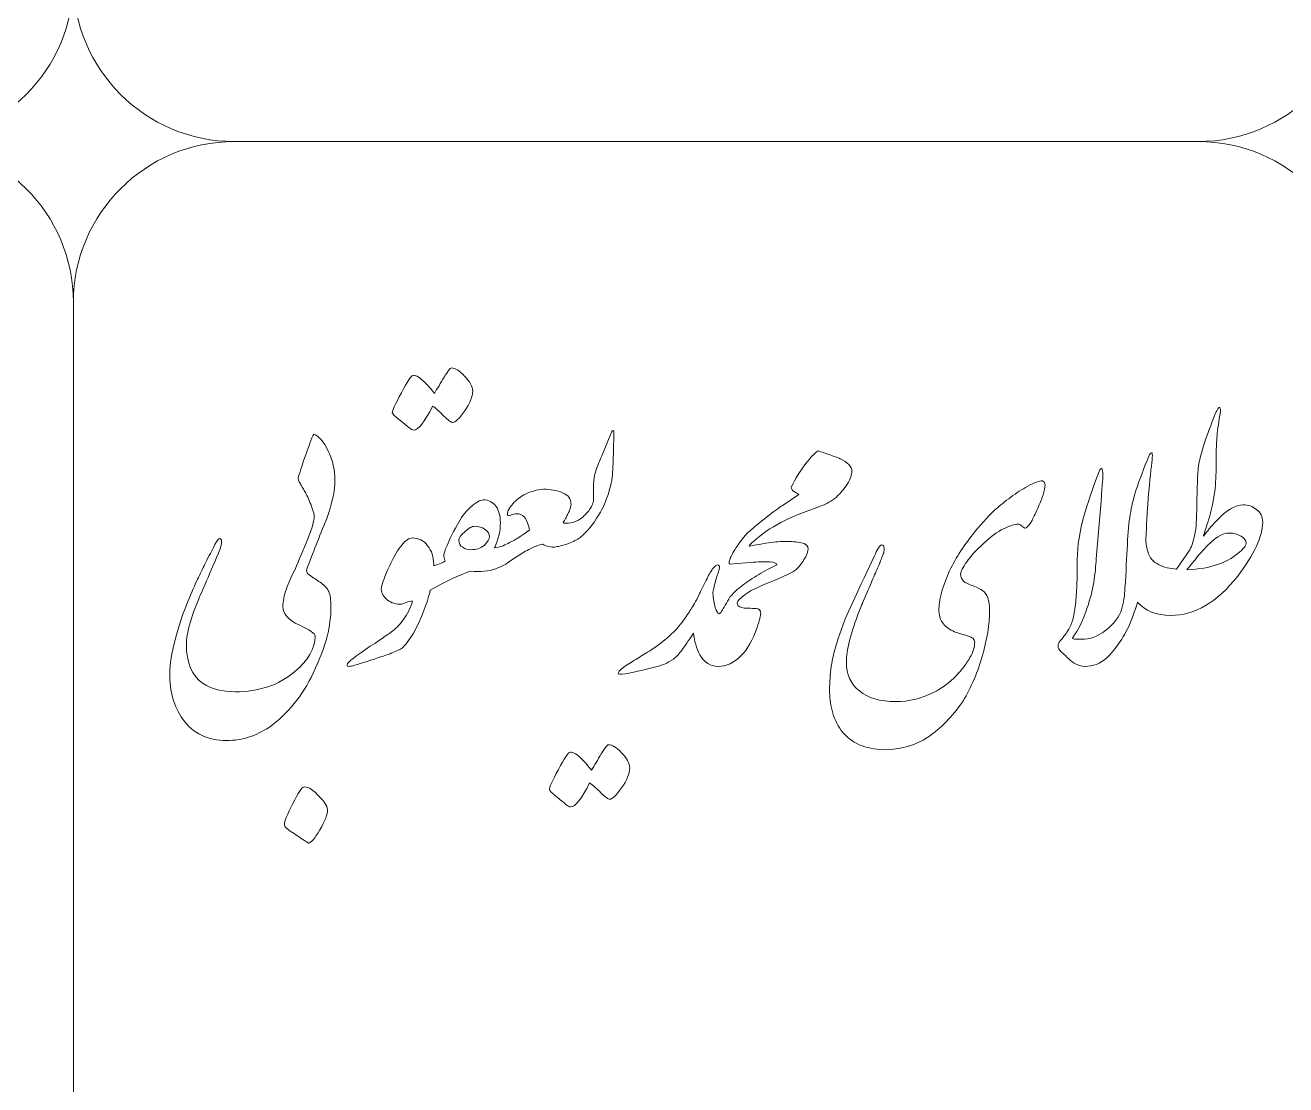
# Model space of a CAD drawing. Header units: millimetres. Extents: x 62 to 462, y 96 to 456.
# Drawn here: x 281.56 to 301.17, y 261.63 to 278.11 of the extents above; entities that cross this region are included whole.
import ezdxf

# ---------------------------------------------------------------- set-up
doc = ezdxf.new("R2010")
doc.units = ezdxf.units.MM
doc.header["$MEASUREMENT"] = 0
doc.layers.add('Layer 1', color=7, linetype='Continuous')

msp = doc.modelspace()

# ---------------------------------------------------------------- linework, layer by layer
at = {"layer": 'Layer 1', "color": 250, "lineweight": 18}
for points, knots in [([(264.8067, 296.3033), (264.8067, 296.3033), (279.8067, 296.3033), (279.8067, 296.3033), (281.1837, 296.3033), (282.3067, 295.1803), (282.3067, 293.8033), (282.3067, 293.8033), (282.3067, 278.8033), (282.3067, 278.8033), (282.3067, 277.4264), (281.1837, 276.3033), (279.8067, 276.3033), (279.8067, 276.3033), (264.8067, 276.3033), (264.8067, 276.3033), (263.4298, 276.3033), (262.3067, 277.4264), (262.3067, 278.8033), (262.3067, 278.8033), (262.3067, 293.8033), (262.3067, 293.8033), (262.3067, 295.1803), (263.4298, 296.3033), (264.8067, 296.3033)], [0, 0, 0, 0, 0.125, 0.125, 0.125, 0.25, 0.25, 0.25, 0.375, 0.375, 0.375, 0.5, 0.5, 0.5, 0.625, 0.625, 0.625, 0.75, 0.75, 0.75, 0.875, 0.875, 0.875, 1, 1, 1, 1]), ([(284.8067, 296.3033), (284.8067, 296.3033), (299.8067, 296.3033), (299.8067, 296.3033), (301.1837, 296.3033), (302.3067, 295.1803), (302.3067, 293.8033), (302.3067, 293.8033), (302.3067, 278.8033), (302.3067, 278.8033), (302.3067, 277.4264), (301.1837, 276.3033), (299.8067, 276.3033), (299.8067, 276.3033), (284.8067, 276.3033), (284.8067, 276.3033), (283.4298, 276.3033), (282.3067, 277.4264), (282.3067, 278.8033), (282.3067, 278.8033), (282.3067, 293.8033), (282.3067, 293.8033), (282.3067, 295.1803), (283.4298, 296.3033), (284.8067, 296.3033)], [0, 0, 0, 0, 0.125, 0.125, 0.125, 0.25, 0.25, 0.25, 0.375, 0.375, 0.375, 0.5, 0.5, 0.5, 0.625, 0.625, 0.625, 0.75, 0.75, 0.75, 0.875, 0.875, 0.875, 1, 1, 1, 1]), ([(264.8067, 276.3033), (264.8067, 276.3033), (279.8067, 276.3033), (279.8067, 276.3033), (281.1837, 276.3033), (282.3067, 275.1803), (282.3067, 273.8033), (282.3067, 273.8033), (282.3067, 258.8033), (282.3067, 258.8033), (282.3067, 257.4264), (281.1837, 256.3033), (279.8067, 256.3033), (279.8067, 256.3033), (264.8067, 256.3033), (264.8067, 256.3033), (263.4298, 256.3033), (262.3067, 257.4264), (262.3067, 258.8033), (262.3067, 258.8033), (262.3067, 273.8033), (262.3067, 273.8033), (262.3067, 275.1803), (263.4298, 276.3033), (264.8067, 276.3033)], [0, 0, 0, 0, 0.125, 0.125, 0.125, 0.25, 0.25, 0.25, 0.375, 0.375, 0.375, 0.5, 0.5, 0.5, 0.625, 0.625, 0.625, 0.75, 0.75, 0.75, 0.875, 0.875, 0.875, 1, 1, 1, 1]), ([(284.8067, 276.3033), (284.8067, 276.3033), (299.8067, 276.3033), (299.8067, 276.3033), (301.1837, 276.3033), (302.3067, 275.1803), (302.3067, 273.8033), (302.3067, 273.8033), (302.3067, 258.8033), (302.3067, 258.8033), (302.3067, 257.4264), (301.1837, 256.3033), (299.8067, 256.3033), (299.8067, 256.3033), (284.8067, 256.3033), (284.8067, 256.3033), (283.4298, 256.3033), (282.3067, 257.4264), (282.3067, 258.8033), (282.3067, 258.8033), (282.3067, 273.8033), (282.3067, 273.8033), (282.3067, 275.1803), (283.4298, 276.3033), (284.8067, 276.3033)], [0, 0, 0, 0, 0.125, 0.125, 0.125, 0.25, 0.25, 0.25, 0.375, 0.375, 0.375, 0.5, 0.5, 0.5, 0.625, 0.625, 0.625, 0.75, 0.75, 0.75, 0.875, 0.875, 0.875, 1, 1, 1, 1]), ([(287.2684, 272.0841), (287.2684, 272.1147), (287.3154, 272.217), (287.4095, 272.3945), (287.5036, 272.5709), (287.5612, 272.6591), (287.5812, 272.6591), (287.62, 272.6756), (287.6776, 272.6474), (287.7517, 272.5756), (287.827, 272.5027), (287.8834, 272.4392), (287.9222, 272.3839), (287.9681, 272.4592), (288.0198, 272.545), (288.0763, 272.6391), (288.1327, 272.7332), (288.1692, 272.7802), (288.188, 272.7802), (288.2456, 272.7802), (288.3138, 272.7379), (288.3926, 272.6544), (288.4726, 272.5709), (288.5137, 272.4921), (288.5184, 272.418), (288.5184, 272.331), (288.4761, 272.2275), (288.3914, 272.1088), (288.3079, 271.9912), (288.2479, 271.9324), (288.208, 271.9324), (288.1833, 271.9324), (288.1374, 271.9665), (288.0704, 272.0323), (288.0045, 272.0994), (287.9457, 272.1511), (287.8952, 272.1876), (287.7705, 271.9371), (287.6717, 271.8124), (287.5988, 271.8124), (287.58, 271.8124), (287.5542, 271.8266), (287.5189, 271.8571), (287.4871, 271.8842), (287.4377, 271.9253), (287.3695, 271.9806), (287.3013, 272.0359), (287.2684, 272.07), (287.2684, 272.0841)], [0, 0, 0, 0, 0.0625, 0.0625, 0.0625, 0.125, 0.125, 0.125, 0.1875, 0.1875, 0.1875, 0.25, 0.25, 0.25, 0.3125, 0.3125, 0.3125, 0.375, 0.375, 0.375, 0.4375, 0.4375, 0.4375, 0.5, 0.5, 0.5, 0.5625, 0.5625, 0.5625, 0.625, 0.625, 0.625, 0.6875, 0.6875, 0.6875, 0.75, 0.75, 0.75, 0.8125, 0.8125, 0.8125, 0.875, 0.875, 0.875, 0.9375, 0.9375, 0.9375, 1, 1, 1, 1]), ([(298.9892, 270.0833), (298.9943, 270.0275), (299.0045, 269.9738), (299.0195, 269.9216), (299.0501, 269.8275), (299.1065, 269.7593), (299.1889, 269.7193), (299.2712, 269.6793), (299.3641, 269.6558), (299.4676, 269.6487), (299.4676, 269.6487), (299.6745, 269.9521), (299.6745, 269.9521), (299.7086, 270.0098), (299.7392, 270.1074), (299.7639, 270.2449), (299.7756, 270.3202), (299.7827, 270.4872), (299.7851, 270.7424), (299.7874, 270.9987), (299.798, 271.1892), (299.8192, 271.3127), (299.8427, 271.4279), (299.8874, 271.5761), (299.9532, 271.7584), (300.0202, 271.9418), (300.0614, 272.0476), (300.0755, 272.0759), (300.0908, 272.1041), (300.1026, 272.1276), (300.112, 272.1464), (300.1237, 272.1652), (300.1343, 272.1687), (300.1425, 272.1582), (300.1519, 272.1476), (300.1543, 272.1299), (300.1496, 272.1041), (300.1249, 271.95), (300.1073, 271.8254), (300.0979, 271.7278), (300.0896, 271.6302), (300.0849, 271.5373), (300.0861, 271.4491), (300.0873, 271.3609), (300.0861, 271.2468), (300.0814, 271.1069), (300.0767, 270.967), (300.0626, 270.8376), (300.0391, 270.72), (300.0167, 270.6012), (299.9885, 270.4872), (299.9532, 270.3755), (299.9191, 270.2649), (299.8956, 270.1944), (299.885, 270.1638), (299.9403, 270.2332), (300.0073, 270.312), (300.0884, 270.4025), (300.2413, 270.5683), (300.3812, 270.6506), (300.5047, 270.6506), (300.58, 270.6506), (300.6494, 270.6259), (300.7117, 270.5777), (300.7752, 270.5319), (300.8081, 270.4672), (300.8081, 270.3813), (300.8081, 270.1603), (300.6776, 269.8816), (300.4189, 269.5429), (300.1014, 269.1337), (299.7545, 268.9291), (299.3782, 268.9291), (299.1515, 268.9291), (298.9798, 268.9978), (298.8622, 269.1361), (298.8537, 269.1085), (298.8454, 269.0834), (298.8372, 269.0608), (298.8172, 268.9926), (298.7878, 268.9115), (298.749, 268.8186), (298.7114, 268.7257), (298.6585, 268.6269), (298.5915, 268.5234), (298.5233, 268.4199), (298.4551, 268.3364), (298.3857, 268.2718), (298.2787, 268.1789), (298.1646, 268.1342), (298.0447, 268.1365), (297.9835, 268.1389), (297.9271, 268.1553), (297.8765, 268.1859), (297.8283, 268.2177), (297.7836, 268.2576), (297.7425, 268.3035), (297.7048, 268.3329), (297.6825, 268.3529), (297.6731, 268.3611), (297.6413, 268.3917), (297.6249, 268.4223), (297.6249, 268.454), (297.6249, 268.4775), (297.6366, 268.5046), (297.659, 268.534), (297.6825, 268.5634), (297.7083, 268.5975), (297.7389, 268.6339), (297.7519, 268.6516), (297.7707, 268.6798), (297.793, 268.7163), (297.8165, 268.7527), (297.8365, 268.8021), (297.8542, 268.8632), (297.8706, 268.9232), (297.8859, 269.0032), (297.8965, 269.102), (297.9059, 269.2007), (297.9118, 269.2866), (297.9141, 269.3571), (297.9141, 269.3571), (297.9212, 269.5712), (297.9212, 269.5712), (297.9235, 269.6441), (297.9235, 269.7217), (297.9212, 269.8016), (297.9259, 270.0133), (297.9623, 270.2426), (298.0317, 270.4907), (298.0799, 270.6589), (298.1564, 270.8847), (298.2622, 271.1692), (298.2693, 271.1881), (298.2763, 271.1998), (298.2834, 271.2069), (298.2893, 271.2139), (298.2951, 271.2174), (298.2998, 271.2174), (298.3163, 271.2151), (298.3234, 271.1716), (298.321, 271.0869), (298.3187, 271.0458), (298.314, 270.9787), (298.3069, 270.887), (298.2998, 270.7929), (298.2951, 270.733), (298.2928, 270.7083), (298.2928, 270.7083), (298.2175, 269.8122), (298.2175, 269.8122), (298.2128, 269.704), (298.1999, 269.5817), (298.1799, 269.443), (298.1564, 269.3101), (298.1235, 269.1807), (298.0799, 269.0537), (298.02, 268.868), (297.9424, 268.708), (297.8483, 268.5751), (297.853, 268.5657), (297.8718, 268.561), (297.9036, 268.561), (297.9036, 268.561), (297.9906, 268.5575), (297.9906, 268.5575), (298.1164, 268.5528), (298.2422, 268.601), (298.3692, 268.701), (298.495, 268.8009), (298.5762, 268.9068), (298.6103, 269.0173), (298.6444, 269.129), (298.6632, 269.2407), (298.6656, 269.3536), (298.6808, 269.6135), (298.6938, 269.8393), (298.7032, 270.0309), (298.7126, 270.2226), (298.7267, 270.3778), (298.7467, 270.4978), (298.7655, 270.6166), (298.7973, 270.7471), (298.8408, 270.887), (298.8843, 271.0269), (298.9537, 271.208), (299.0477, 271.4315), (299.0618, 271.4538), (299.0736, 271.4632), (299.0854, 271.4585), (299.0971, 271.4538), (299.0924, 271.3644), (299.0701, 271.1881), (299.0477, 271.0128), (299.0254, 270.753), (299.003, 270.4084), (299.0007, 270.3188), (298.9961, 270.2108), (298.9892, 270.0833)], [0, 0, 0, 0, 0.0151515, 0.0151515, 0.0151515, 0.030303, 0.030303, 0.030303, 0.0454545, 0.0454545, 0.0454545, 0.0606061, 0.0606061, 0.0606061, 0.0757576, 0.0757576, 0.0757576, 0.0909091, 0.0909091, 0.0909091, 0.1060606, 0.1060606, 0.1060606, 0.1212121, 0.1212121, 0.1212121, 0.1363636, 0.1363636, 0.1363636, 0.1515152, 0.1515152, 0.1515152, 0.1666667, 0.1666667, 0.1666667, 0.1818182, 0.1818182, 0.1818182, 0.1969697, 0.1969697, 0.1969697, 0.2121212, 0.2121212, 0.2121212, 0.2272727, 0.2272727, 0.2272727, 0.2424242, 0.2424242, 0.2424242, 0.2575758, 0.2575758, 0.2575758, 0.2727273, 0.2727273, 0.2727273, 0.2878788, 0.2878788, 0.2878788, 0.3030303, 0.3030303, 0.3030303, 0.3181818, 0.3181818, 0.3181818, 0.3333333, 0.3333333, 0.3333333, 0.3484848, 0.3484848, 0.3484848, 0.3636364, 0.3636364, 0.3636364, 0.3787879, 0.3787879, 0.3787879, 0.3939394, 0.3939394, 0.3939394, 0.4090909, 0.4090909, 0.4090909, 0.4242424, 0.4242424, 0.4242424, 0.4393939, 0.4393939, 0.4393939, 0.4545455, 0.4545455, 0.4545455, 0.469697, 0.469697, 0.469697, 0.4848485, 0.4848485, 0.4848485, 0.5, 0.5, 0.5, 0.5151515, 0.5151515, 0.5151515, 0.530303, 0.530303, 0.530303, 0.5454545, 0.5454545, 0.5454545, 0.5606061, 0.5606061, 0.5606061, 0.5757576, 0.5757576, 0.5757576, 0.5909091, 0.5909091, 0.5909091, 0.6060606, 0.6060606, 0.6060606, 0.6212121, 0.6212121, 0.6212121, 0.6363636, 0.6363636, 0.6363636, 0.6515152, 0.6515152, 0.6515152, 0.6666667, 0.6666667, 0.6666667, 0.6818182, 0.6818182, 0.6818182, 0.6969697, 0.6969697, 0.6969697, 0.7121212, 0.7121212, 0.7121212, 0.7272727, 0.7272727, 0.7272727, 0.7424242, 0.7424242, 0.7424242, 0.7575758, 0.7575758, 0.7575758, 0.7727273, 0.7727273, 0.7727273, 0.7878788, 0.7878788, 0.7878788, 0.8030303, 0.8030303, 0.8030303, 0.8181818, 0.8181818, 0.8181818, 0.8333333, 0.8333333, 0.8333333, 0.8484848, 0.8484848, 0.8484848, 0.8636364, 0.8636364, 0.8636364, 0.8787879, 0.8787879, 0.8787879, 0.8939394, 0.8939394, 0.8939394, 0.9090909, 0.9090909, 0.9090909, 0.9242424, 0.9242424, 0.9242424, 0.9393939, 0.9393939, 0.9393939, 0.9545455, 0.9545455, 0.9545455, 0.969697, 0.969697, 0.969697, 0.9848485, 0.9848485, 0.9848485, 1, 1, 1, 1]), ([(290.1965, 270.4343), (290.2517, 270.4731), (290.2988, 270.5213), (290.3376, 270.5789), (290.3787, 270.6366), (290.3999, 270.6942), (290.3999, 270.7518), (290.3999, 270.7518), (290.3999, 270.9788), (290.3999, 270.9788), (290.3999, 271.034), (290.4093, 271.0952), (290.427, 271.161), (290.4599, 271.2527), (290.4928, 271.3374), (290.5269, 271.4127), (290.5269, 271.4127), (290.668, 271.7537), (290.668, 271.7537), (290.6704, 271.7702), (290.6821, 271.789), (290.7033, 271.809), (290.7127, 271.809), (290.7162, 271.7854), (290.7162, 271.7372), (290.7162, 271.7372), (290.7104, 271.4926), (290.7104, 271.4926), (290.7104, 271.4926), (290.6962, 271.1963), (290.6962, 271.1963), (290.6962, 271.0928), (290.6751, 270.9752), (290.6339, 270.8447), (290.5951, 270.713), (290.5445, 270.5978), (290.4822, 270.4966), (290.3885, 270.3432), (290.2937, 270.2259), (290.1976, 270.146), (290.1976, 270.146), (290.1965, 270.1438), (290.1965, 270.1438), (290.1412, 270.1074), (290.0789, 270.0756), (290.0107, 270.0498), (289.9413, 270.0227), (289.8743, 270.0051), (289.8108, 269.9957), (289.7755, 269.9886), (289.739, 269.991), (289.7002, 270.0004), (289.6614, 270.011), (289.6308, 270.0227), (289.6108, 270.0368), (289.5826, 270.0368), (289.5438, 270.0251), (289.4933, 270.0027), (289.445, 269.9816), (289.3851, 269.9522), (289.3145, 269.9134), (289.3145, 269.9134), (289.1111, 269.7852), (289.1111, 269.7852), (289.1111, 269.7852), (289.1108, 269.7861), (289.1108, 269.7861), (289.0462, 269.7286), (288.9686, 269.6851), (288.8771, 269.6558), (288.7736, 269.6158), (288.6431, 269.6041), (288.4843, 269.617), (288.4514, 269.617), (288.3044, 269.5523), (288.0398, 269.4206), (288.0398, 269.4206), (287.8581, 269.3204), (287.8581, 269.3204), (287.8581, 269.3204), (287.8446, 269.2678), (287.8446, 269.2678), (287.8305, 269.2101), (287.8129, 269.1549), (287.7952, 269.1043), (287.7141, 268.8821), (287.64, 268.7174), (287.5706, 268.6116), (287.5024, 268.5058), (287.4483, 268.4411), (287.4095, 268.4152), (287.3696, 268.3905), (287.3119, 268.3635), (287.2331, 268.3341), (287.1555, 268.3059), (287.0368, 268.2659), (286.8768, 268.2141), (286.7169, 268.1624), (286.6228, 268.1365), (286.5923, 268.1365), (286.5746, 268.1365), (286.5652, 268.1412), (286.5652, 268.1506), (286.5464, 268.1753), (286.6417, 268.2588), (286.851, 268.3988), (287.0603, 268.5387), (287.1955, 268.6304), (287.2555, 268.6739), (287.3166, 268.7174), (287.379, 268.7809), (287.4413, 268.8656), (287.5048, 268.9491), (287.5518, 269.0443), (287.5812, 269.149), (287.5495, 269.1537), (287.5165, 269.1478), (287.4836, 269.1302), (287.4495, 269.1137), (287.4166, 269.1043), (287.3848, 269.1043), (287.3002, 269.1067), (287.2284, 269.1349), (287.1708, 269.1878), (287.1144, 269.2395), (287.0897, 269.2983), (287.0991, 269.363), (287.1085, 269.4018), (287.1214, 269.4477), (287.1391, 269.4994), (287.1555, 269.5512), (287.192, 269.6335), (287.2473, 269.7452), (287.3025, 269.8581), (287.3578, 269.951), (287.4142, 270.0239), (287.4707, 270.098), (287.5259, 270.1344), (287.5812, 270.1344), (287.6753, 270.1344), (287.7541, 270.0944), (287.8176, 270.0145), (287.8811, 269.9333), (287.9117, 269.8369), (287.9117, 269.7252), (287.9117, 269.7252), (287.9115, 269.7016), (287.9115, 269.7016), (287.9115, 269.7016), (287.9763, 269.724), (287.9763, 269.724), (288.0527, 269.7522), (288.0916, 269.7722), (288.0916, 269.7863), (288.0774, 269.8098), (288.0704, 269.8381), (288.0704, 269.8722), (288.0751, 269.9027), (288.0868, 269.9404), (288.1057, 269.9862), (288.1374, 270.0709), (288.1962, 270.1908), (288.2809, 270.3449), (288.3338, 270.446), (288.4008, 270.5354), (288.4843, 270.613), (288.5666, 270.6894), (288.6337, 270.7271), (288.6842, 270.7271), (288.7642, 270.7271), (288.83, 270.693), (288.8806, 270.6271), (288.9265, 270.5624), (288.9488, 270.4778), (288.9488, 270.3719), (288.9488, 270.2779), (288.9359, 270.1932), (288.91, 270.1191), (288.8829, 270.0439), (288.8665, 269.998), (288.8594, 269.9792), (288.8594, 269.9792), (288.9006, 269.9862), (288.9006, 269.9862), (288.99, 270.0086), (289.0605, 270.0391), (289.1111, 270.0756), (289.1111, 270.0756), (289.1132, 270.072), (289.1132, 270.072), (289.1543, 270.0933), (289.2123, 270.1282), (289.2863, 270.178), (289.3028, 270.1874), (289.3404, 270.2144), (289.4004, 270.2579), (289.4004, 270.2944), (289.3839, 270.3473), (289.3521, 270.4167), (289.318, 270.479), (289.271, 270.5096), (289.211, 270.5096), (289.1722, 270.5096), (289.1322, 270.5002), (289.0899, 270.4813), (289.0605, 270.4813), (289.0511, 270.5013), (289.0629, 270.5401), (289.0723, 270.5684), (289.0923, 270.6025), (289.1252, 270.6436), (289.1758, 270.7083), (289.2381, 270.7624), (289.3145, 270.8059), (289.3627, 270.8318), (289.4121, 270.8506), (289.4627, 270.8647), (289.525, 270.8835), (289.5767, 270.8929), (289.6214, 270.8929), (289.7261, 270.8929), (289.8249, 270.8741), (289.9178, 270.8376), (290.0048, 270.8035), (290.0483, 270.7436), (290.0483, 270.6577), (290.0483, 270.6283), (290.0377, 270.5919), (290.0177, 270.5484), (290.006, 270.5225), (289.9954, 270.499), (289.9848, 270.479), (289.9742, 270.4578), (289.9554, 270.4237), (289.9272, 270.3755), (289.9436, 270.3614), (289.9824, 270.3602), (290.0448, 270.3696), (290.1071, 270.3802), (290.1576, 270.4014), (290.1965, 270.4343)], [0, 0, 0, 0, 0.0125, 0.0125, 0.0125, 0.025, 0.025, 0.025, 0.0375, 0.0375, 0.0375, 0.05, 0.05, 0.05, 0.0625, 0.0625, 0.0625, 0.075, 0.075, 0.075, 0.0875, 0.0875, 0.0875, 0.1, 0.1, 0.1, 0.1125, 0.1125, 0.1125, 0.125, 0.125, 0.125, 0.1375, 0.1375, 0.1375, 0.15, 0.15, 0.15, 0.1625, 0.1625, 0.1625, 0.175, 0.175, 0.175, 0.1875, 0.1875, 0.1875, 0.2, 0.2, 0.2, 0.2125, 0.2125, 0.2125, 0.225, 0.225, 0.225, 0.2375, 0.2375, 0.2375, 0.25, 0.25, 0.25, 0.2625, 0.2625, 0.2625, 0.275, 0.275, 0.275, 0.2875, 0.2875, 0.2875, 0.3, 0.3, 0.3, 0.3125, 0.3125, 0.3125, 0.325, 0.325, 0.325, 0.3375, 0.3375, 0.3375, 0.35, 0.35, 0.35, 0.3625, 0.3625, 0.3625, 0.375, 0.375, 0.375, 0.3875, 0.3875, 0.3875, 0.4, 0.4, 0.4, 0.4125, 0.4125, 0.4125, 0.425, 0.425, 0.425, 0.4375, 0.4375, 0.4375, 0.45, 0.45, 0.45, 0.4625, 0.4625, 0.4625, 0.475, 0.475, 0.475, 0.4875, 0.4875, 0.4875, 0.5, 0.5, 0.5, 0.5125, 0.5125, 0.5125, 0.525, 0.525, 0.525, 0.5375, 0.5375, 0.5375, 0.55, 0.55, 0.55, 0.5625, 0.5625, 0.5625, 0.575, 0.575, 0.575, 0.5875, 0.5875, 0.5875, 0.6, 0.6, 0.6, 0.6125, 0.6125, 0.6125, 0.625, 0.625, 0.625, 0.6375, 0.6375, 0.6375, 0.65, 0.65, 0.65, 0.6625, 0.6625, 0.6625, 0.675, 0.675, 0.675, 0.6875, 0.6875, 0.6875, 0.7, 0.7, 0.7, 0.7125, 0.7125, 0.7125, 0.725, 0.725, 0.725, 0.7375, 0.7375, 0.7375, 0.75, 0.75, 0.75, 0.7625, 0.7625, 0.7625, 0.775, 0.775, 0.775, 0.7875, 0.7875, 0.7875, 0.8, 0.8, 0.8, 0.8125, 0.8125, 0.8125, 0.825, 0.825, 0.825, 0.8375, 0.8375, 0.8375, 0.85, 0.85, 0.85, 0.8625, 0.8625, 0.8625, 0.875, 0.875, 0.875, 0.8875, 0.8875, 0.8875, 0.9, 0.9, 0.9, 0.9125, 0.9125, 0.9125, 0.925, 0.925, 0.925, 0.9375, 0.9375, 0.9375, 0.95, 0.95, 0.95, 0.9625, 0.9625, 0.9625, 0.975, 0.975, 0.975, 0.9875, 0.9875, 0.9875, 1, 1, 1, 1]), ([(286.0655, 268.6092), (286.0655, 268.6481), (285.9831, 268.7057), (285.8173, 268.7809), (285.6492, 268.8597), (285.5657, 268.955), (285.5657, 269.0679), (285.5657, 269.1478), (285.5833, 269.2395), (285.6198, 269.3418), (285.6551, 269.443), (285.6974, 269.5406), (285.748, 269.6323), (285.748, 269.6323), (285.7492, 269.6344), (285.7492, 269.6344), (285.7492, 269.6344), (285.7491, 269.6347), (285.7491, 269.6347), (285.8267, 269.8181), (285.8761, 269.9345), (285.8973, 269.9827), (286.0008, 270.2238), (286.0525, 270.3884), (286.0525, 270.4755), (286.0525, 270.5049), (286.0384, 270.5566), (286.0102, 270.6307), (285.9784, 270.7106), (285.9478, 270.7812), (285.9173, 270.84), (285.9043, 270.8635), (285.8902, 270.8859), (285.8761, 270.9094), (285.862, 270.9329), (285.8502, 270.9552), (285.8385, 270.9788), (285.8103, 271.0199), (285.7997, 271.0517), (285.8044, 271.0752), (285.8244, 271.1387), (285.8432, 271.1963), (285.8596, 271.2469), (285.8749, 271.2974), (285.8902, 271.3409), (285.9043, 271.3774), (285.9655, 271.562), (286.0125, 271.6855), (286.0454, 271.7502), (286.1231, 271.7243), (286.1995, 271.6373), (286.2724, 271.4879), (286.3418, 271.3386), (286.3759, 271.1857), (286.3759, 271.0305), (286.3759, 270.8694), (286.3312, 270.6671), (286.2418, 270.4237), (286.1889, 270.2932), (286.136, 270.1615), (286.0842, 270.0286), (286.0325, 269.8969), (285.9819, 269.7652), (285.9314, 269.6347), (285.9314, 269.6347), (285.9311, 269.6341), (285.9311, 269.6341), (285.9311, 269.6341), (285.9314, 269.6323), (285.9314, 269.6323), (285.9314, 269.6006), (285.9573, 269.5676), (286.009, 269.5359), (286.0607, 269.5041), (286.1125, 269.4688), (286.1654, 269.4312), (286.2183, 269.3924), (286.256, 269.3501), (286.2795, 269.3019), (286.3018, 269.249), (286.3136, 269.1713), (286.3136, 269.0679), (286.3136, 268.9162), (286.2936, 268.7609), (286.2548, 268.6022), (286.216, 268.4481), (286.1431, 268.2576), (286.0372, 268.0307), (285.8702, 267.6791), (285.6433, 267.3992), (285.3552, 267.1899), (285.2505, 267.1229), (285.1471, 267.0723), (285.0459, 267.0382), (284.9354, 267.0018), (284.8166, 266.9829), (284.6908, 266.9829), (284.3945, 266.9829), (284.1675, 267.0935), (284.0088, 267.3134), (283.8735, 267.5015), (283.8053, 267.7438), (283.8053, 268.0377), (283.8053, 268.1683), (283.8324, 268.3388), (283.8876, 268.5505), (283.9429, 268.7551), (284.0005, 268.9315), (284.0605, 269.0808), (284.1252, 269.2348), (284.1793, 269.3654), (284.2251, 269.47), (284.2392, 269.4959), (284.2592, 269.5347), (284.2839, 269.5864), (284.3098, 269.637), (284.3415, 269.7052), (284.3804, 269.7875), (284.4086, 269.8381), (284.4333, 269.8839), (284.4544, 269.9251), (284.4768, 269.9663), (284.4944, 270.0039), (284.5085, 270.0356), (284.5426, 270.098), (284.5685, 270.1274), (284.5873, 270.125), (284.6132, 270.1203), (284.6191, 270.0944), (284.6085, 270.0462), (284.5967, 269.9886), (284.5814, 269.9392), (284.5638, 269.8981), (284.4003, 269.5206), (284.2875, 269.2584), (284.2251, 269.109), (284.1181, 268.835), (284.064, 268.6245), (284.064, 268.4752), (284.064, 268.1918), (284.151, 267.9907), (284.3251, 267.8684), (284.4544, 267.7837), (284.6202, 267.7414), (284.8249, 267.7414), (285.1929, 267.7414), (285.4998, 267.8449), (285.748, 268.0507), (285.9596, 268.2282), (286.0655, 268.414), (286.0655, 268.6092)], [0, 0, 0, 0, 0.02, 0.02, 0.02, 0.04, 0.04, 0.04, 0.06, 0.06, 0.06, 0.08, 0.08, 0.08, 0.1, 0.1, 0.1, 0.12, 0.12, 0.12, 0.14, 0.14, 0.14, 0.16, 0.16, 0.16, 0.18, 0.18, 0.18, 0.2, 0.2, 0.2, 0.22, 0.22, 0.22, 0.24, 0.24, 0.24, 0.26, 0.26, 0.26, 0.28, 0.28, 0.28, 0.3, 0.3, 0.3, 0.32, 0.32, 0.32, 0.34, 0.34, 0.34, 0.36, 0.36, 0.36, 0.38, 0.38, 0.38, 0.4, 0.4, 0.4, 0.42, 0.42, 0.42, 0.44, 0.44, 0.44, 0.46, 0.46, 0.46, 0.48, 0.48, 0.48, 0.5, 0.5, 0.5, 0.52, 0.52, 0.52, 0.54, 0.54, 0.54, 0.56, 0.56, 0.56, 0.58, 0.58, 0.58, 0.6, 0.6, 0.6, 0.62, 0.62, 0.62, 0.64, 0.64, 0.64, 0.66, 0.66, 0.66, 0.68, 0.68, 0.68, 0.7, 0.7, 0.7, 0.72, 0.72, 0.72, 0.74, 0.74, 0.74, 0.76, 0.76, 0.76, 0.78, 0.78, 0.78, 0.8, 0.8, 0.8, 0.82, 0.82, 0.82, 0.84, 0.84, 0.84, 0.86, 0.86, 0.86, 0.88, 0.88, 0.88, 0.9, 0.9, 0.9, 0.92, 0.92, 0.92, 0.94, 0.94, 0.94, 0.96, 0.96, 0.96, 0.98, 0.98, 0.98, 1, 1, 1, 1]), ([(292.8812, 270.2896), (292.9388, 270.3379), (293.0211, 270.4037), (293.1293, 270.4896), (293.2351, 270.5695), (293.3069, 270.6224), (293.3468, 270.6471), (293.3468, 270.6471), (293.5938, 270.8094), (293.5938, 270.8094), (293.5879, 270.8141), (293.5632, 270.8294), (293.5221, 270.8541), (293.4903, 270.8706), (293.4738, 270.8929), (293.4738, 270.9235), (293.5338, 271.0563), (293.6161, 271.1881), (293.722, 271.3198), (293.8254, 271.4432), (293.8854, 271.4997), (293.9042, 271.4879), (294.09, 271.4244), (294.2006, 271.3833), (294.2347, 271.368), (294.357, 271.3103), (294.4181, 271.2445), (294.4181, 271.1716), (294.4181, 271.121), (294.3946, 271.0552), (294.3487, 270.9752), (294.2982, 270.8964), (294.2405, 270.8294), (294.177, 270.7718), (294.1053, 270.7118), (294.0218, 270.6636), (293.9254, 270.6271), (293.6749, 270.5425), (293.4703, 270.4578), (293.3104, 270.3731), (293.153, 270.291), (293.0115, 270.194), (292.8872, 270.0812), (292.8872, 270.0812), (292.8823, 270.0733), (292.8823, 270.0733), (292.8565, 270.058), (292.84, 270.0427), (292.8318, 270.0286), (292.8235, 270.0145), (292.82, 270.0074), (292.82, 270.0051), (292.84, 270.0098), (292.927, 270.0251), (293.0787, 270.0533), (293.1904, 270.0709), (293.2845, 270.0803), (293.3609, 270.0803), (293.4703, 270.0803), (293.5608, 270.0733), (293.629, 270.0603), (293.7008, 270.0462), (293.7361, 270.0133), (293.7361, 269.9604), (293.7361, 269.9392), (293.7231, 269.9004), (293.6984, 269.8428), (293.6655, 269.7828), (293.6243, 269.7228), (293.5738, 269.6641), (293.5397, 269.6241), (293.4174, 269.5617), (293.2069, 269.4747), (292.9976, 269.3865), (292.8682, 269.3277), (292.82, 269.2972), (292.7718, 269.2654), (292.7353, 269.2395), (292.7095, 269.2196), (292.6956, 269.2012), (292.6804, 269.1876), (292.664, 269.179), (292.6281, 269.1378), (292.6233, 269.105), (292.6507, 269.0808), (292.6777, 269.0549), (292.7236, 269.042), (292.7883, 269.0408), (292.8529, 269.0396), (292.9, 269.0396), (292.9294, 269.0396), (292.9752, 269.0349), (292.9988, 269.0079), (292.9988, 268.9597), (292.9988, 268.9256), (292.9799, 268.8527), (292.9435, 268.7433), (292.8788, 268.5505), (292.7953, 268.4023), (292.6918, 268.2988), (292.5837, 268.1906), (292.4661, 268.1365), (292.3367, 268.1365), (292.2156, 268.1365), (292.1203, 268.1977), (292.051, 268.3188), (291.9982, 268.4152), (291.9658, 268.5273), (291.955, 268.6547), (291.9082, 268.5842), (291.845, 268.4918), (291.7652, 268.3776), (291.717, 268.3176), (291.6758, 268.2753), (291.6405, 268.2506), (291.5947, 268.2177), (291.5488, 268.1918), (291.5018, 268.173), (291.4548, 268.153), (291.403, 268.1377), (291.3466, 268.1248), (291.2901, 268.1118), (291.2349, 268.0989), (291.1796, 268.0848), (291.1796, 268.0848), (290.9515, 268.0295), (290.9515, 268.0295), (290.8597, 268.0142), (290.8033, 268.0119), (290.7833, 268.0225), (290.7833, 268.0554), (290.8209, 268.0954), (290.8974, 268.1436), (290.9656, 268.1871), (291.0361, 268.2318), (291.1067, 268.2765), (291.1784, 268.3211), (291.249, 268.3647), (291.3207, 268.4082), (291.5018, 268.5352), (291.6382, 268.6539), (291.7276, 268.7633), (291.7958, 268.8491), (291.8499, 268.9232), (291.8887, 268.9879), (291.9145, 269.0243), (291.9522, 269.0878), (292.0027, 269.1772), (292.0027, 269.1772), (292.0361, 269.2455), (292.0361, 269.2455), (292.044, 269.2642), (292.0525, 269.2821), (292.0616, 269.2995), (292.0657, 269.3079), (292.0699, 269.3159), (292.0743, 269.3238), (292.0743, 269.3238), (292.1509, 269.4806), (292.1509, 269.4806), (292.185, 269.5512), (292.2191, 269.6088), (292.2509, 269.6523), (292.2802, 269.6958), (292.3085, 269.717), (292.3332, 269.7146), (292.3567, 269.7029), (292.3637, 269.6805), (292.3543, 269.6452), (292.3285, 269.57), (292.3132, 269.5206), (292.3061, 269.4971), (292.28, 269.4103), (292.263, 269.3417), (292.2554, 269.292), (292.267, 269.084), (292.301, 268.9713), (292.3579, 268.9526), (292.3826, 268.9785), (292.419, 269.0338), (292.4649, 269.1184), (292.4919, 269.169), (292.5131, 269.2031), (292.526, 269.2219), (292.5295, 269.2262), (292.5334, 269.2299), (292.5378, 269.233), (292.5585, 269.2585), (292.5841, 269.2855), (292.613, 269.3124), (292.6848, 269.3771), (292.7565, 269.4324), (292.8306, 269.4806), (292.9247, 269.5429), (293.0152, 269.597), (293.1022, 269.6429), (293.1093, 269.6476), (293.1587, 269.6723), (293.2504, 269.7158), (293.2504, 269.7381), (293.2139, 269.7546), (293.1399, 269.764), (293.0764, 269.7664), (292.9893, 269.764), (292.8823, 269.7569), (292.8823, 269.7569), (292.5237, 269.7287), (292.5237, 269.7287), (292.5072, 269.7287), (292.5025, 269.7428), (292.5096, 269.7699), (292.5237, 269.8299), (292.5684, 269.9169), (292.646, 270.0286), (292.7214, 270.14), (292.7991, 270.225), (292.8791, 270.2849), (292.8791, 270.2849), (292.8812, 270.2896), (292.8812, 270.2896)], [0, 0, 0, 0, 0.0136986, 0.0136986, 0.0136986, 0.0273973, 0.0273973, 0.0273973, 0.0410959, 0.0410959, 0.0410959, 0.0547945, 0.0547945, 0.0547945, 0.0684932, 0.0684932, 0.0684932, 0.0821918, 0.0821918, 0.0821918, 0.0958904, 0.0958904, 0.0958904, 0.109589, 0.109589, 0.109589, 0.1232877, 0.1232877, 0.1232877, 0.1369863, 0.1369863, 0.1369863, 0.1506849, 0.1506849, 0.1506849, 0.1643836, 0.1643836, 0.1643836, 0.1780822, 0.1780822, 0.1780822, 0.1917808, 0.1917808, 0.1917808, 0.2054795, 0.2054795, 0.2054795, 0.2191781, 0.2191781, 0.2191781, 0.2328767, 0.2328767, 0.2328767, 0.2465753, 0.2465753, 0.2465753, 0.260274, 0.260274, 0.260274, 0.2739726, 0.2739726, 0.2739726, 0.2876712, 0.2876712, 0.2876712, 0.3013699, 0.3013699, 0.3013699, 0.3150685, 0.3150685, 0.3150685, 0.3287671, 0.3287671, 0.3287671, 0.3424658, 0.3424658, 0.3424658, 0.3561644, 0.3561644, 0.3561644, 0.369863, 0.369863, 0.369863, 0.3835616, 0.3835616, 0.3835616, 0.3972603, 0.3972603, 0.3972603, 0.4109589, 0.4109589, 0.4109589, 0.4246575, 0.4246575, 0.4246575, 0.4383562, 0.4383562, 0.4383562, 0.4520548, 0.4520548, 0.4520548, 0.4657534, 0.4657534, 0.4657534, 0.4794521, 0.4794521, 0.4794521, 0.4931507, 0.4931507, 0.4931507, 0.5068493, 0.5068493, 0.5068493, 0.5205479, 0.5205479, 0.5205479, 0.5342466, 0.5342466, 0.5342466, 0.5479452, 0.5479452, 0.5479452, 0.5616438, 0.5616438, 0.5616438, 0.5753425, 0.5753425, 0.5753425, 0.5890411, 0.5890411, 0.5890411, 0.6027397, 0.6027397, 0.6027397, 0.6164384, 0.6164384, 0.6164384, 0.630137, 0.630137, 0.630137, 0.6438356, 0.6438356, 0.6438356, 0.6575342, 0.6575342, 0.6575342, 0.6712329, 0.6712329, 0.6712329, 0.6849315, 0.6849315, 0.6849315, 0.6986301, 0.6986301, 0.6986301, 0.7123288, 0.7123288, 0.7123288, 0.7260274, 0.7260274, 0.7260274, 0.739726, 0.739726, 0.739726, 0.7534247, 0.7534247, 0.7534247, 0.7671233, 0.7671233, 0.7671233, 0.7808219, 0.7808219, 0.7808219, 0.7945205, 0.7945205, 0.7945205, 0.8082192, 0.8082192, 0.8082192, 0.8219178, 0.8219178, 0.8219178, 0.8356164, 0.8356164, 0.8356164, 0.8493151, 0.8493151, 0.8493151, 0.8630137, 0.8630137, 0.8630137, 0.8767123, 0.8767123, 0.8767123, 0.890411, 0.890411, 0.890411, 0.9041096, 0.9041096, 0.9041096, 0.9178082, 0.9178082, 0.9178082, 0.9315068, 0.9315068, 0.9315068, 0.9452055, 0.9452055, 0.9452055, 0.9589041, 0.9589041, 0.9589041, 0.9726027, 0.9726027, 0.9726027, 0.9863014, 0.9863014, 0.9863014, 1, 1, 1, 1]), ([(297.4214, 270.9341), (297.4132, 270.8764), (297.3979, 270.8212), (297.3791, 270.7671), (297.3591, 270.713), (297.3273, 270.6377), (297.2827, 270.5413), (297.238, 270.4449), (297.2109, 270.3896), (297.2015, 270.3755), (297.1651, 270.3179), (297.1321, 270.2896), (297.1051, 270.2896), (297.0839, 270.3038), (297.0663, 270.3167), (297.0498, 270.3296), (297.0334, 270.3426), (297.0192, 270.3484), (297.0051, 270.3484), (296.9475, 270.3484), (296.8723, 270.3249), (296.7782, 270.2779), (296.6829, 270.2308), (296.5806, 270.1556), (296.4677, 270.0521), (296.3548, 269.9486), (296.2667, 269.8522), (296.2032, 269.7628), (296.1408, 269.6735), (296.1091, 269.6111), (296.1091, 269.577), (296.1091, 269.5265), (296.1244, 269.4865), (296.1573, 269.4594), (296.1843, 269.4383), (296.2337, 269.4148), (296.3055, 269.3877), (296.376, 269.3595), (296.4242, 269.3371), (296.4466, 269.3183), (296.523, 269.2654), (296.5606, 269.1619), (296.5606, 269.0079), (296.5606, 268.795), (296.5207, 268.5505), (296.4395, 268.2765), (296.3596, 268.0013), (296.2537, 267.7638), (296.1232, 267.5615), (296.0562, 267.4674), (295.9786, 267.3733), (295.8892, 267.2793), (295.7998, 267.184), (295.7034, 267.1041), (295.5999, 267.037), (295.4023, 266.9065), (295.1742, 266.8407), (294.9179, 266.8407), (294.6262, 266.8454), (294.404, 266.9441), (294.2523, 267.137), (294.1841, 267.2358), (294.1359, 267.3404), (294.11, 267.451), (294.083, 267.5615), (294.07, 267.6662), (294.07, 267.7649), (294.07, 267.8908), (294.0794, 268.0142), (294.0971, 268.1353), (294.1159, 268.2553), (294.1441, 268.3764), (294.1829, 268.4987), (294.2429, 268.6963), (294.3146, 268.8868), (294.4005, 269.0702), (294.4851, 269.2537), (294.5533, 269.4018), (294.6062, 269.5147), (294.6062, 269.5147), (294.7685, 269.8593), (294.7685, 269.8593), (294.7873, 269.8981), (294.8062, 269.9357), (294.8273, 269.9733), (294.8473, 270.0098), (294.8661, 270.0274), (294.8826, 270.0274), (294.9049, 270.0274), (294.9179, 270.0098), (294.919, 269.9733), (294.9202, 269.9357), (294.9155, 269.9086), (294.9061, 269.8898), (294.8814, 269.824), (294.8591, 269.7675), (294.8414, 269.7228), (294.8226, 269.6782), (294.7956, 269.6135), (294.7579, 269.5288), (294.7215, 269.443), (294.6815, 269.3513), (294.6392, 269.2525), (294.5968, 269.1537), (294.5616, 269.0726), (294.5345, 269.0079), (294.3993, 268.6504), (294.3311, 268.3811), (294.3311, 268.2024), (294.3311, 268.0142), (294.3981, 267.8649), (294.5333, 267.7543), (294.6674, 267.6438), (294.8567, 267.5885), (295.1001, 267.5885), (295.3024, 267.5885), (295.4976, 267.6356), (295.6869, 267.7297), (295.8269, 267.8014), (295.9444, 267.8872), (296.0385, 267.9884), (296.1326, 268.0895), (296.2043, 268.1847), (296.2537, 268.2729), (296.3031, 268.3611), (296.3278, 268.4411), (296.3278, 268.5116), (296.3278, 268.5552), (296.2949, 268.5881), (296.229, 268.6081), (296.1632, 268.6292), (296.1161, 268.6433), (296.0867, 268.6504), (296.0585, 268.6563), (296.0256, 268.6692), (295.988, 268.688), (295.9174, 268.7221), (295.8633, 268.7656), (295.8257, 268.8174), (295.7892, 268.8691), (295.7704, 268.9397), (295.7704, 269.0291), (295.7704, 269.1643), (295.8151, 269.3371), (295.9033, 269.5453), (295.9915, 269.7546), (296.1161, 269.9604), (296.2772, 270.1626), (296.4089, 270.3273), (296.5289, 270.4625), (296.6359, 270.5648), (296.6935, 270.6177), (296.7676, 270.6789), (296.857, 270.7459), (296.9463, 270.8141), (297.0334, 270.8717), (297.1192, 270.9199), (297.2227, 270.9799), (297.3038, 271.014), (297.3638, 271.0234), (297.3885, 271.0234), (297.4061, 271.0128), (297.4155, 270.9928), (297.4238, 270.9717), (297.4261, 270.9529), (297.4214, 270.9341)], [0, 0, 0, 0, 0.0181818, 0.0181818, 0.0181818, 0.0363636, 0.0363636, 0.0363636, 0.0545455, 0.0545455, 0.0545455, 0.0727273, 0.0727273, 0.0727273, 0.0909091, 0.0909091, 0.0909091, 0.1090909, 0.1090909, 0.1090909, 0.1272727, 0.1272727, 0.1272727, 0.1454545, 0.1454545, 0.1454545, 0.1636364, 0.1636364, 0.1636364, 0.1818182, 0.1818182, 0.1818182, 0.2, 0.2, 0.2, 0.2181818, 0.2181818, 0.2181818, 0.2363636, 0.2363636, 0.2363636, 0.2545455, 0.2545455, 0.2545455, 0.2727273, 0.2727273, 0.2727273, 0.2909091, 0.2909091, 0.2909091, 0.3090909, 0.3090909, 0.3090909, 0.3272727, 0.3272727, 0.3272727, 0.3454545, 0.3454545, 0.3454545, 0.3636364, 0.3636364, 0.3636364, 0.3818182, 0.3818182, 0.3818182, 0.4, 0.4, 0.4, 0.4181818, 0.4181818, 0.4181818, 0.4363636, 0.4363636, 0.4363636, 0.4545455, 0.4545455, 0.4545455, 0.4727273, 0.4727273, 0.4727273, 0.4909091, 0.4909091, 0.4909091, 0.5090909, 0.5090909, 0.5090909, 0.5272727, 0.5272727, 0.5272727, 0.5454545, 0.5454545, 0.5454545, 0.5636364, 0.5636364, 0.5636364, 0.5818182, 0.5818182, 0.5818182, 0.6, 0.6, 0.6, 0.6181818, 0.6181818, 0.6181818, 0.6363636, 0.6363636, 0.6363636, 0.6545455, 0.6545455, 0.6545455, 0.6727273, 0.6727273, 0.6727273, 0.6909091, 0.6909091, 0.6909091, 0.7090909, 0.7090909, 0.7090909, 0.7272727, 0.7272727, 0.7272727, 0.7454545, 0.7454545, 0.7454545, 0.7636364, 0.7636364, 0.7636364, 0.7818182, 0.7818182, 0.7818182, 0.8, 0.8, 0.8, 0.8181818, 0.8181818, 0.8181818, 0.8363636, 0.8363636, 0.8363636, 0.8545455, 0.8545455, 0.8545455, 0.8727273, 0.8727273, 0.8727273, 0.8909091, 0.8909091, 0.8909091, 0.9090909, 0.9090909, 0.9090909, 0.9272727, 0.9272727, 0.9272727, 0.9454545, 0.9454545, 0.9454545, 0.9636364, 0.9636364, 0.9636364, 0.9818182, 0.9818182, 0.9818182, 1, 1, 1, 1]), ([(288.7806, 270.1556), (288.7806, 270.1944), (288.7571, 270.232), (288.7113, 270.2685), (288.6607, 270.3014), (288.609, 270.3167), (288.556, 270.3167), (288.5055, 270.3167), (288.4514, 270.2884), (288.3949, 270.2308), (288.3326, 270.1756), (288.302, 270.132), (288.302, 270.1003), (288.302, 270.0497), (288.322, 270.0121), (288.3632, 269.9898), (288.3985, 269.9639), (288.4408, 269.9521), (288.4914, 269.9521), (288.576, 269.9521), (288.6466, 269.9756), (288.7007, 270.0239), (288.7536, 270.0721), (288.7806, 270.1156), (288.7806, 270.1556)], [0, 0, 0, 0, 0.125, 0.125, 0.125, 0.25, 0.25, 0.25, 0.375, 0.375, 0.375, 0.5, 0.5, 0.5, 0.625, 0.625, 0.625, 0.75, 0.75, 0.75, 0.875, 0.875, 0.875, 1, 1, 1, 1]), ([(300.5529, 270.0638), (300.5529, 270.0932), (300.5259, 270.125), (300.4706, 270.1603), (300.4106, 270.1944), (300.3507, 270.212), (300.2907, 270.212), (300.1813, 270.2167), (300.0473, 270.1297), (299.8921, 269.9533), (299.845, 269.9051), (299.7568, 269.8004), (299.6263, 269.6393), (299.8192, 269.6487), (299.9779, 269.6758), (300.1037, 269.7193), (300.2284, 269.7628), (300.3342, 269.8204), (300.4189, 269.891), (300.5082, 269.9627), (300.5529, 270.0203), (300.5529, 270.0638)], [0, 0, 0, 0, 0.1428571, 0.1428571, 0.1428571, 0.2857143, 0.2857143, 0.2857143, 0.4285714, 0.4285714, 0.4285714, 0.5714286, 0.5714286, 0.5714286, 0.7142857, 0.7142857, 0.7142857, 0.8571429, 0.8571429, 0.8571429, 1, 1, 1, 1]), ([(289.7108, 266.221), (289.7108, 266.2069), (289.7449, 266.1728), (289.8119, 266.1175), (289.8802, 266.0622), (289.9295, 266.0211), (289.9625, 265.994), (289.9966, 265.9634), (290.0236, 265.9493), (290.0413, 265.9493), (290.1153, 265.9493), (290.2141, 266.074), (290.3376, 266.3244), (290.3882, 266.288), (290.4469, 266.2363), (290.514, 266.1692), (290.5798, 266.1022), (290.6257, 266.0693), (290.6516, 266.0693), (290.6904, 266.0693), (290.7515, 266.1281), (290.8338, 266.2457), (290.9185, 266.3644), (290.9608, 266.4679), (290.9608, 266.5549), (290.9573, 266.629), (290.915, 266.7078), (290.835, 266.7913), (290.7562, 266.8748), (290.688, 266.9171), (290.6304, 266.9171), (290.6128, 266.9171), (290.5751, 266.8701), (290.5187, 266.776), (290.4622, 266.6819), (290.4117, 266.5961), (290.3658, 266.5208), (290.3258, 266.5761), (290.2694, 266.6396), (290.1953, 266.7125), (290.12, 266.7842), (290.0636, 266.8125), (290.0248, 266.796), (290.0036, 266.796), (289.946, 266.7078), (289.8519, 266.5314), (289.7579, 266.3538), (289.7108, 266.2515), (289.7108, 266.221)], [0, 0, 0, 0, 0.0625, 0.0625, 0.0625, 0.125, 0.125, 0.125, 0.1875, 0.1875, 0.1875, 0.25, 0.25, 0.25, 0.3125, 0.3125, 0.3125, 0.375, 0.375, 0.375, 0.4375, 0.4375, 0.4375, 0.5, 0.5, 0.5, 0.5625, 0.5625, 0.5625, 0.625, 0.625, 0.625, 0.6875, 0.6875, 0.6875, 0.75, 0.75, 0.75, 0.8125, 0.8125, 0.8125, 0.875, 0.875, 0.875, 0.9375, 0.9375, 0.9375, 1, 1, 1, 1]), ([(285.5904, 265.673), (285.5904, 265.6483), (285.608, 265.6236), (285.6421, 265.6013), (285.6809, 265.573), (285.7409, 265.533), (285.8232, 265.479), (285.9043, 265.4249), (285.9525, 265.3943), (285.9655, 265.3872), (286.0031, 265.3872), (286.0607, 265.4566), (286.1419, 265.5942), (286.2218, 265.7318), (286.2618, 265.8376), (286.2618, 265.9105), (286.2548, 265.9658), (286.203, 266.0422), (286.1066, 266.1398), (286.0102, 266.2374), (285.9373, 266.2762), (285.8867, 266.2551), (285.8608, 266.2551), (285.8056, 266.1716), (285.7197, 266.0022), (285.6339, 265.8329), (285.5904, 265.7235), (285.5904, 265.673)], [0, 0, 0, 0, 0.1111111, 0.1111111, 0.1111111, 0.2222222, 0.2222222, 0.2222222, 0.3333333, 0.3333333, 0.3333333, 0.4444444, 0.4444444, 0.4444444, 0.5555556, 0.5555556, 0.5555556, 0.6666667, 0.6666667, 0.6666667, 0.7777778, 0.7777778, 0.7777778, 0.8888889, 0.8888889, 0.8888889, 1, 1, 1, 1])]:
    msp.add_open_spline(points, degree=3, knots=knots, dxfattribs=at)

doc.saveas('drawing.dxf')
